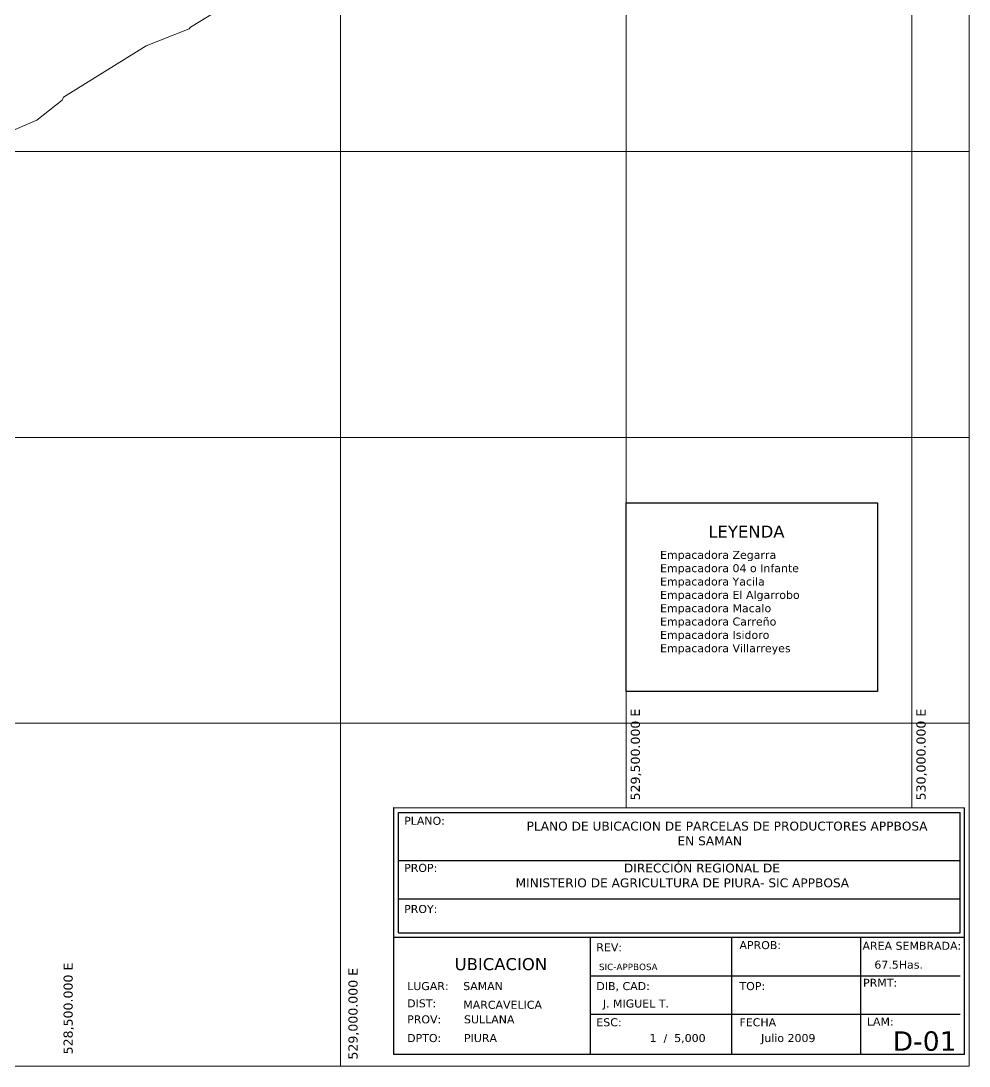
# Model space of a CAD drawing. Header units: metres. Extents: x 278 to 15006, y -2322 to 4522.
# Drawn here: x 2502 to 4161, y -678 to 1151 of the extents above; entities that cross this region are included whole.
import ezdxf

# ---------------------------------------------------------------- set-up
doc = ezdxf.new("R2010")
doc.units = ezdxf.units.M
doc.header["$LTSCALE"] = 25.4
doc.header["$MEASUREMENT"] = 0
doc.layers.add('05', color=7, linetype='Continuous')
doc.layers.add('cable via', color=32, linetype='Continuous', lineweight=30)
doc.layers.add('MARGEN', color=224, linetype='Continuous', lineweight=60)

msp = doc.modelspace()

# ---------------------------------------------------------------- linework, layer by layer
at = {"layer": '05', "color": 5, "linetype": 'Continuous', "lineweight": 13}
for points in [[(2530, 976.8), (2573.9, 1012), (2576.4, 1017), (2648.9, 1062), (2721.4, 1107), (2796.4, 1137), (2798.9, 1139.5), (2868.9, 1182), (2923.9, 1217), (2991.4, 1249.5), (3051.4, 1279.5), (3063.9, 1284.5), (3138.9, 1317)], [(2530, 976.8), (2479.8, 955.4), (2383.9, 914.5), (2376.4, 907), (2368.9, 899.5), (2361.4, 892), (2353.9, 882), (2346.4, 872), (2338.9, 864.5)]]:
    msp.add_lwpolyline(points, dxfattribs=at)
at = {"layer": 'cable via', "lineweight": 13}
for p, q in [((4161.4, 4522), (4161.4, -678)), ((3061.4, 4422), (3061.4, -678)), ((3561.4, 4422), (3561.4, -225.9)), ((4061.4, 4422), (4061.4, -226.2)), ((4161.4, 922), (361.4, 922)), ((4161.4, 422), (361.4, 422)), ((361.4, -78), (4161.4, -78)), ((4161.4, -678), (361.4, -678))]:
    msp.add_line(p, q, dxfattribs=at)
at = {"layer": 'cable via'}
msp.add_lwpolyline([(3561.3, 307.6), (4000.8, 307.6), (4000.8, -22.4), (3561.3, -22.4)], close=True, dxfattribs=at)
at = {"layer": 'MARGEN', "lineweight": 25}
for p, q in [((3154.6, -225.7), (4153.4, -226.2)), ((3154.6, -658), (3154.6, -225.7)), ((3162.6, -234.2), (4145.5, -234.2)), ((3162.6, -444.6), (3162.6, -234.2)), ((4145.5, -444.6), (4145.5, -234.2)), ((4153.4, -658), (4153.4, -226.2)), ((3162.6, -318.2), (4145.5, -318.2)), ((3162.6, -385.4), (4145.5, -385.4)), ((3154.6, -452.6), (4153.4, -452.6)), ((3162.6, -444.6), (4145.5, -444.6)), ((3498.6, -658), (3498.6, -452.6)), ((3746.4, -658), (3746.4, -452.6)), ((3971.8, -658), (3971.8, -452.6)), ((3498.6, -519.8), (4145.5, -519.8)), ((3498.6, -587), (4145.5, -587)), ((4153.4, -658), (3154.6, -658))]:
    msp.add_line(p, q, dxfattribs=at)

# ---------------------------------------------------------------- texts
at = {"layer": 'cable via', "lineweight": 13, "char_height": 16, "width": 26455.68, "attachment_point": 1, "rotation": 90}
for s, insert in [('{\\fVerdana|b0|i0|c0|p34;529,500.000 E}', (3569.2, -213.2)), ('{\\fVerdana|b0|i0|c0|p34;530,000.000 E}', (4069.2, -213.2)), ('{\\fVerdana|b0|i0|c0|p34;528,500.000 E}', (2576.6, -657.5)), ('{\\fVerdana|b0|i0|c0|p34;529,000.000 E}', (3075.1, -666.6))]:
    msp.add_mtext(s, dxfattribs=dict(at, insert=insert))
at = {"layer": 'cable via', "insert": (3513.6, -498.9), "char_height": 11.209, "width": 58345.316, "attachment_point": 1}
msp.add_mtext('{\\fVerdana|b0|i0|c0|p34;SIC-APPBOSA}', dxfattribs=at)
at = {"layer": 'MARGEN', "lineweight": 25, "attachment_point": 1}
for s, insert, char_height, width in [('{\\fVerdana|b0|i0|c0|p34;LEYENDA}', (3704.9, 267.7), 21, 418.062), ('{\\fVerdana|b0|i0|c0|p34;PLANO:}', (3172.6, -241.8), 14, 278.706), ('{\\fVerdana|b0|i0|c0|p34;       PLANO DE UBICACION DE PARCELAS DE PRODUCTORES APPBOSA\\P                                              EN SAMAN}', (3339.6, -250.3), 15.523, 7079.871), ('{\\fVerdana|b0|i0|c0|p34;PROP:}', (3172.6, -324.2), 14, 278.706), ('{\\fVerdana|b0|i0|c0|p34;                            DIRECCIÓN REGIONAL DE \\PMINISTERIO DE AGRICULTURA DE PIURA- SIC APPBOSA}', (3367.7, -323.7), 15.523, 7079.871), ('{\\fVerdana|b0|i0|c0|p34;PROY:}', (3172.6, -396.1), 14, 278.706), ('{\\fVerdana|b0|i0|c0|p34;REV:}', (3509, -463.1), 14, 278.706), ('{\\fVerdana|b0|i0|c0|p34;APROB:}', (3759.5, -459.3), 14, 278.706), ('{\\fVerdana|b0|i0|c0|p34;AREA SEMBRADA:}', (3974.8, -460.5), 14, 278.706), ('{\\fVerdana|b0|i0|c0|p34;UBICACION}', (3260.9, -489.1), 21, 418.062), ('{\\fVerdana|b0|i0|c0|p34;67.5Has.}', (3995.6, -493.5), 14, 278.706), ('{\\fVerdana|b0|i0|c0|p34;PRMT:}', (3975.8, -525.2), 14, 278.706), ('{\\fVerdana|b0|i0|c0|p34;LUGAR:}', (3177.9, -531), 14, 278.706), ('{\\fVerdana|b0|i0|c0|p34;SAMAN}', (3276.1, -531), 14, 278.706), ('{\\fVerdana|b0|i0|c0|p34;DIB, CAD:}', (3509, -531), 14, 278.706), ('{\\fVerdana|b0|i0|c0|p34;TOP:}', (3759.5, -531), 14, 278.706), ('{\\fVerdana|b0|i0|c0|p34;DIST:}', (3177.9, -561.2), 14, 278.706), ('{\\fVerdana|b0|i0|c0|p34;MARCAVELICA}', (3276.1, -563.7), 14, 278.706), ('{\\fVerdana|b0|i0|c0|p34;J. MIGUEL T.}', (3520.3, -561.5), 14, 278.706), ('{\\fVerdana|b0|i0|c0|p34;PROV:}', (3177.9, -589.2), 14, 278.706), ('{\\fVerdana|b0|i0|c0|p34;SULLANA}', (3277.4, -589.2), 14, 278.706), ('{\\fVerdana|b0|i0|c0|p34;ESC:}', (3509, -594.3), 14, 278.706), ('{\\fVerdana|b0|i0|c0|p34;FECHA}', (3759.5, -594.3), 14, 278.706), ('{\\fVerdana|b0|i0|c0|p34;LAM:}', (3982.4, -593), 14, 278.706), ('{\\fVerdana|b0|i0|c0|p34;DPTO:}', (3177.9, -621.9), 14, 278.706), ('{\\fVerdana|b0|i0|c0|p34;1  /  5,000}', (3602.2, -621.9), 14, 278.706), ('{\\fVerdana|b0|i0|c0|p34;Julio 2009}', (3797.3, -621.9), 14, 278.706), ('{\\fVerdana|b0|i0|c0|p34;D-01}', (4027.5, -617.2), 33.964, 676.147), ('{\\fVerdana|b0|i0|c0|p34;PIURA}', (3277.4, -621.9), 14, 278.706)]:
    msp.add_mtext(s, dxfattribs=dict(at, insert=insert, char_height=char_height, width=width))
at = {"layer": 'MARGEN', "color": 3, "lineweight": 25, "insert": (3620.5, 223.5), "char_height": 14, "width": 278.706, "attachment_point": 1}
msp.add_mtext('{\\fVerdana|b0|i0|c0|p34;Empacadora Zegarra \\P\\C5;Empacadora 04 o Infante\\P\\C131;Empacadora Yacila\\C5; \\P\\C98;Empacadora El Algarrobo\\P\\C11;Empacadora Macalo\\C5; \\P\\C6;Empacadora Carreño\\P\\C226;Empacadora Isidoro\\P\\C249;Empacadora Villarreyes}', dxfattribs=at)

doc.saveas('drawing.dxf')
